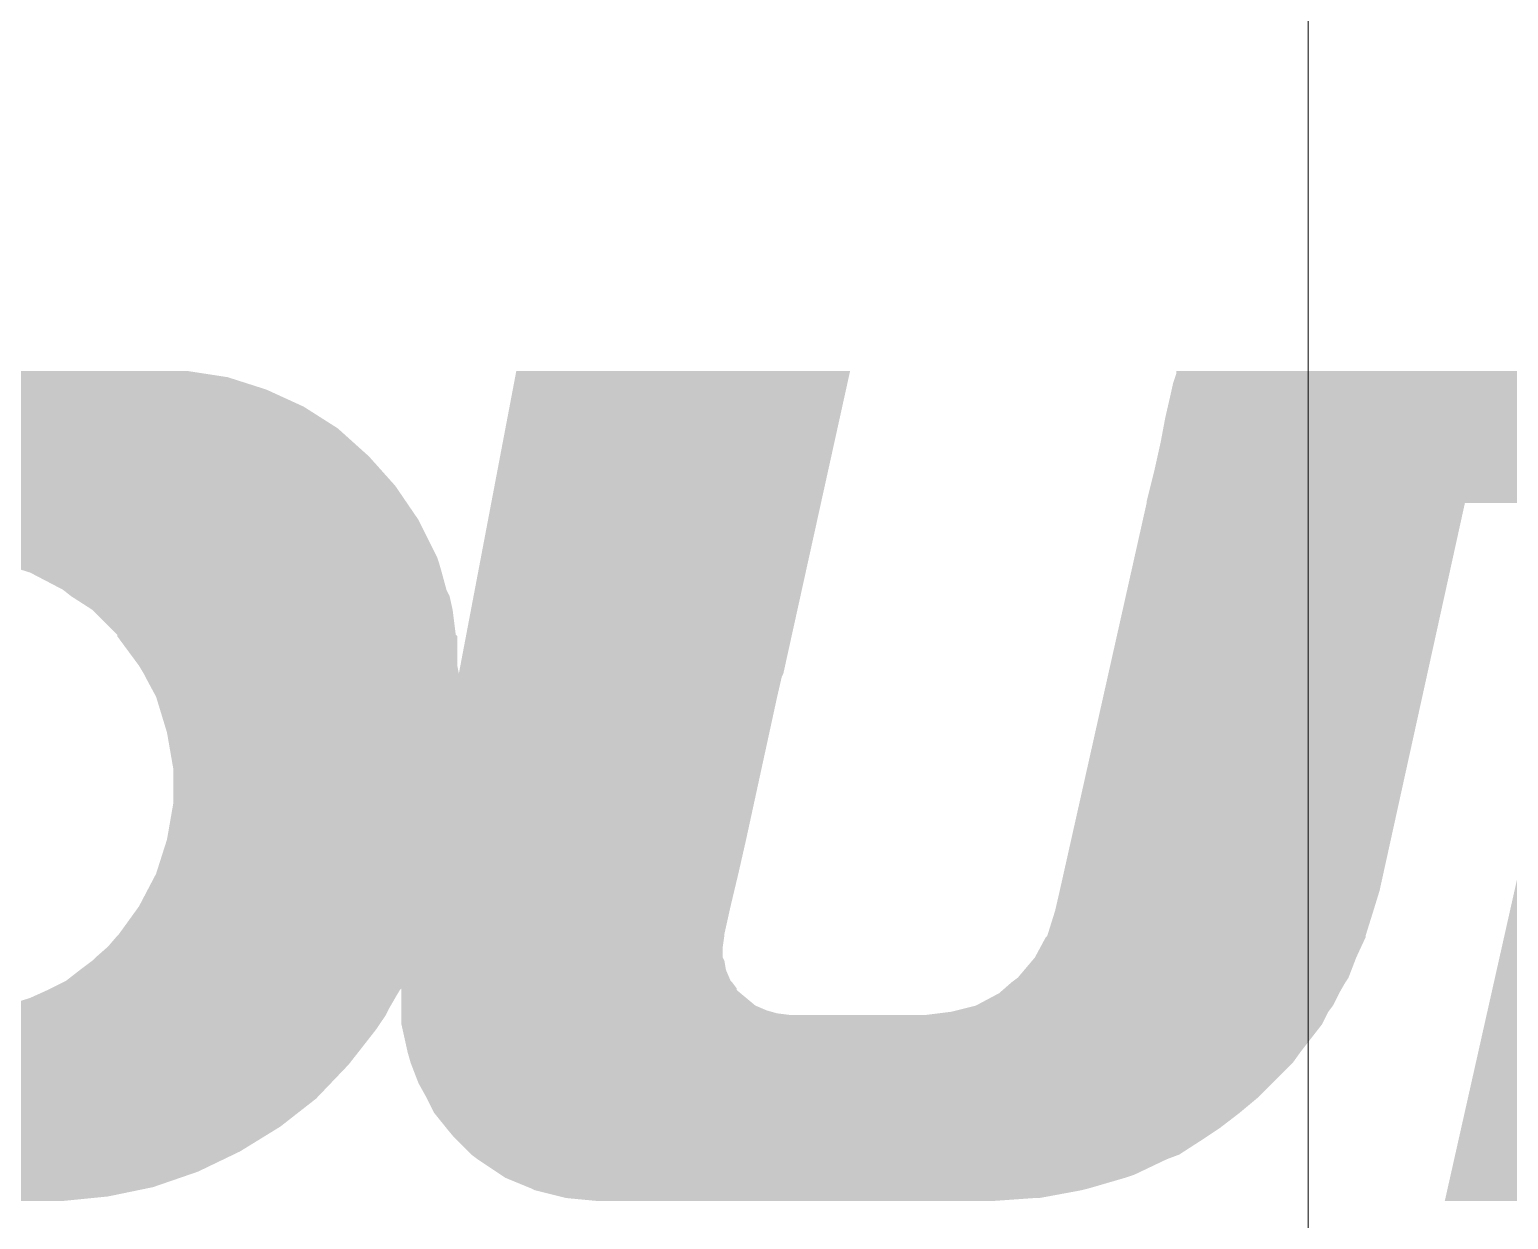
# Model space of a CAD drawing. Header units: millimetres. Extents: x 0 to 216, y 0 to 279.
# Drawn here: x 90.52 to 110.68, y 33.76 to 50 of the extents above; entities that cross this region are included whole.
import ezdxf

# ---------------------------------------------------------------- set-up
doc = ezdxf.new("R2010")
doc.units = ezdxf.units.MM
doc.layers.add('C00-00-00', color=7, linetype='Continuous')

msp = doc.modelspace()

# ---------------------------------------------------------------- hatches: boundary and pattern name
at = {"layer": 'C00-00-00'}
h = msp.add_hatch(color=256, dxfattribs=at)
h.dxf.hatch_style = 2
h.paths.add_polyline_path([(82.4865, 45.254333), (93.747167, 45.085), (82.444167, 45.085)])
h = msp.add_hatch(color=256, dxfattribs=at)
h.dxf.hatch_style = 2
h.paths.add_polyline_path([(82.507667, 45.339), (93.218, 45.254333), (82.4865, 45.254333)])
h = msp.add_hatch(color=256, dxfattribs=at)
h.dxf.hatch_style = 2
h.paths.add_polyline_path([(82.4865, 45.254333), (93.218, 45.254333), (93.747167, 45.085)])
h = msp.add_hatch(color=256, dxfattribs=at)
h.dxf.hatch_style = 2
h.paths.add_polyline_path([(82.507667, 45.339), (92.667667, 45.339), (93.218, 45.254333)])
h = msp.add_hatch(color=256, dxfattribs=at)
h.dxf.hatch_style = 2
h.paths.add_polyline_path([(97.155, 45.339), (100.795667, 41.2115), (96.371833, 41.2115)])
h = msp.add_hatch(color=256, dxfattribs=at)
h.dxf.hatch_style = 2
h.paths.add_polyline_path([(97.155, 45.339), (101.705833, 45.339), (100.795667, 41.2115)])
h = msp.add_hatch(color=256, dxfattribs=at)
h.dxf.hatch_style = 2
h.paths.add_polyline_path([(106.1085, 45.169667), (122.809, 44.979167), (106.066167, 44.979167)])
h = msp.add_hatch(color=256, dxfattribs=at)
h.dxf.hatch_style = 2
h.paths.add_polyline_path([(106.150833, 45.296667), (122.385667, 45.169667), (106.1085, 45.169667)])
h = msp.add_hatch(color=256, dxfattribs=at)
h.dxf.hatch_style = 2
h.paths.add_polyline_path([(106.1085, 45.169667), (122.385667, 45.169667), (122.809, 44.979167)])
h = msp.add_hatch(color=256, dxfattribs=at)
h.dxf.hatch_style = 2
h.paths.add_polyline_path([(106.150833, 45.339), (121.941167, 45.296667), (106.150833, 45.296667)])
h = msp.add_hatch(color=256, dxfattribs=at)
h.dxf.hatch_style = 2
h.paths.add_polyline_path([(106.150833, 45.339), (121.454333, 45.339), (121.941167, 45.296667)])
h = msp.add_hatch(color=256, dxfattribs=at)
h.dxf.hatch_style = 2
h.paths.add_polyline_path([(106.150833, 45.296667), (121.941167, 45.296667), (122.385667, 45.169667)])
h = msp.add_hatch(color=256, dxfattribs=at)
h.dxf.hatch_style = 2
h.paths.add_polyline_path([(82.444167, 45.085), (94.255167, 44.852167), (82.401833, 44.852167)])
h = msp.add_hatch(color=256, dxfattribs=at)
h.dxf.hatch_style = 2
h.paths.add_polyline_path([(82.444167, 45.085), (93.747167, 45.085), (94.255167, 44.852167)])
h = msp.add_hatch(color=256, dxfattribs=at)
h.dxf.hatch_style = 2
h.paths.add_polyline_path([(106.066167, 44.979167), (123.19, 44.704), (106.002667, 44.704)])
h = msp.add_hatch(color=256, dxfattribs=at)
h.dxf.hatch_style = 2
h.paths.add_polyline_path([(106.066167, 44.979167), (122.809, 44.979167), (123.19, 44.704)])
h = msp.add_hatch(color=256, dxfattribs=at)
h.dxf.hatch_style = 2
h.paths.add_polyline_path([(82.401833, 44.852167), (94.720833, 44.555833), (82.338333, 44.555833)])
h = msp.add_hatch(color=256, dxfattribs=at)
h.dxf.hatch_style = 2
h.paths.add_polyline_path([(82.401833, 44.852167), (94.255167, 44.852167), (94.720833, 44.555833)])
h = msp.add_hatch(color=256, dxfattribs=at)
h.dxf.hatch_style = 2
h.paths.add_polyline_path([(106.002667, 44.704), (123.528667, 44.365333), (105.939167, 44.365333)])
h = msp.add_hatch(color=256, dxfattribs=at)
h.dxf.hatch_style = 2
h.paths.add_polyline_path([(106.002667, 44.704), (123.19, 44.704), (123.528667, 44.365333)])
h = msp.add_hatch(color=256, dxfattribs=at)
h.dxf.hatch_style = 2
h.paths.add_polyline_path([(82.338333, 44.555833), (95.144167, 44.174833), (82.253667, 44.174833)])
h = msp.add_hatch(color=256, dxfattribs=at)
h.dxf.hatch_style = 2
h.paths.add_polyline_path([(82.338333, 44.555833), (94.720833, 44.555833), (95.144167, 44.174833)])
h = msp.add_hatch(color=256, dxfattribs=at)
h.dxf.hatch_style = 2
h.paths.add_polyline_path([(105.939167, 44.365333), (123.803833, 43.984333), (105.8545, 43.984333)])
h = msp.add_hatch(color=256, dxfattribs=at)
h.dxf.hatch_style = 2
h.paths.add_polyline_path([(105.939167, 44.365333), (123.528667, 44.365333), (123.803833, 43.984333)])
h = msp.add_hatch(color=256, dxfattribs=at)
h.dxf.hatch_style = 2
h.paths.add_polyline_path([(82.253667, 44.174833), (95.504, 43.772667), (82.169, 43.772667)])
h = msp.add_hatch(color=256, dxfattribs=at)
h.dxf.hatch_style = 2
h.paths.add_polyline_path([(82.253667, 44.174833), (95.144167, 44.174833), (95.504, 43.772667)])
h = msp.add_hatch(color=256, dxfattribs=at)
h.dxf.hatch_style = 2
h.paths.add_polyline_path([(105.8545, 43.984333), (123.994333, 43.561), (105.748667, 43.561)])
h = msp.add_hatch(color=256, dxfattribs=at)
h.dxf.hatch_style = 2
h.paths.add_polyline_path([(105.8545, 43.984333), (123.803833, 43.984333), (123.994333, 43.561)])
h = msp.add_hatch(color=256, dxfattribs=at)
h.dxf.hatch_style = 2
h.paths.add_polyline_path([(82.169, 43.772667), (95.8215, 43.307), (82.063167, 43.307)])
h = msp.add_hatch(color=256, dxfattribs=at)
h.dxf.hatch_style = 2
h.paths.add_polyline_path([(82.169, 43.772667), (95.504, 43.772667), (95.8215, 43.307)])
h = msp.add_hatch(color=256, dxfattribs=at)
h.dxf.hatch_style = 2
h.paths.add_polyline_path([(105.748667, 43.561), (124.0155, 43.539833), (105.748667, 43.539833)])
h = msp.add_hatch(color=256, dxfattribs=at)
h.dxf.hatch_style = 2
h.paths.add_polyline_path([(105.748667, 43.561), (123.994333, 43.561), (124.0155, 43.539833)])
h = msp.add_hatch(color=256, dxfattribs=at)
h.dxf.hatch_style = 2
h.paths.add_polyline_path([(105.748667, 43.539833), (108.923667, 38.248167), (104.563333, 38.248167)])
h = msp.add_hatch(color=256, dxfattribs=at)
h.dxf.hatch_style = 2
h.paths.add_polyline_path([(105.748667, 43.539833), (110.087833, 43.539833), (108.923667, 38.248167)])
h = msp.add_hatch(color=256, dxfattribs=at)
h.dxf.hatch_style = 2
h.paths.add_polyline_path([(82.063167, 43.307), (96.0755, 42.799), (81.957333, 42.799)])
h = msp.add_hatch(color=256, dxfattribs=at)
h.dxf.hatch_style = 2
h.paths.add_polyline_path([(82.063167, 43.307), (95.8215, 43.307), (96.0755, 42.799)])
h = msp.add_hatch(color=256, dxfattribs=at)
h.dxf.hatch_style = 2
h.paths.add_polyline_path([(81.957333, 42.799), (96.0755, 42.799)])
h = msp.add_hatch(color=256, dxfattribs=at)
h.dxf.hatch_style = 2
h.paths.add_polyline_path([(81.957333, 42.799), (96.0755, 42.799)])
h = msp.add_hatch(color=256, dxfattribs=at)
h.dxf.hatch_style = 2
h.paths.add_polyline_path([(89.577333, 42.799), (96.096667, 42.7355), (90.064167, 42.7355)])
h = msp.add_hatch(color=256, dxfattribs=at)
h.dxf.hatch_style = 2
h.paths.add_polyline_path([(89.577333, 42.799), (96.0755, 42.799), (96.096667, 42.7355)])
h = msp.add_hatch(color=256, dxfattribs=at)
h.dxf.hatch_style = 2
h.paths.add_polyline_path([(90.064167, 42.7355), (96.139, 42.587333), (90.529833, 42.587333)])
h = msp.add_hatch(color=256, dxfattribs=at)
h.dxf.hatch_style = 2
h.paths.add_polyline_path([(90.064167, 42.7355), (96.096667, 42.7355), (96.139, 42.587333)])
h = msp.add_hatch(color=256, dxfattribs=at)
h.dxf.hatch_style = 2
h.paths.add_polyline_path([(90.529833, 42.587333), (96.2025, 42.3545), (90.974333, 42.3545)])
h = msp.add_hatch(color=256, dxfattribs=at)
h.dxf.hatch_style = 2
h.paths.add_polyline_path([(90.529833, 42.587333), (96.139, 42.587333), (96.2025, 42.3545)])
h = msp.add_hatch(color=256, dxfattribs=at)
h.dxf.hatch_style = 2
h.paths.add_polyline_path([(90.974333, 42.3545), (96.244833, 42.269833), (91.080167, 42.269833)])
h = msp.add_hatch(color=256, dxfattribs=at)
h.dxf.hatch_style = 2
h.paths.add_polyline_path([(90.974333, 42.3545), (96.2025, 42.3545), (96.244833, 42.269833)])
h = msp.add_hatch(color=256, dxfattribs=at)
h.dxf.hatch_style = 2
h.paths.add_polyline_path([(91.080167, 42.269833), (96.287167, 42.079333), (91.3765, 42.079333)])
h = msp.add_hatch(color=256, dxfattribs=at)
h.dxf.hatch_style = 2
h.paths.add_polyline_path([(91.080167, 42.269833), (96.244833, 42.269833), (96.287167, 42.079333)])
h = msp.add_hatch(color=256, dxfattribs=at)
h.dxf.hatch_style = 2
h.paths.add_polyline_path([(91.3765, 42.079333), (96.3295, 41.740667), (91.715167, 41.740667)])
h = msp.add_hatch(color=256, dxfattribs=at)
h.dxf.hatch_style = 2
h.paths.add_polyline_path([(91.3765, 42.079333), (96.287167, 42.079333), (96.3295, 41.740667)])
h = msp.add_hatch(color=256, dxfattribs=at)
h.dxf.hatch_style = 2
h.paths.add_polyline_path([(91.715167, 41.740667), (96.350667, 41.7195), (91.715167, 41.7195)])
h = msp.add_hatch(color=256, dxfattribs=at)
h.dxf.hatch_style = 2
h.paths.add_polyline_path([(91.715167, 41.740667), (96.3295, 41.740667), (96.350667, 41.7195)])
h = msp.add_hatch(color=256, dxfattribs=at)
h.dxf.hatch_style = 2
h.paths.add_polyline_path([(91.715167, 41.7195), (96.350667, 41.317333), (92.0115, 41.317333)])
h = msp.add_hatch(color=256, dxfattribs=at)
h.dxf.hatch_style = 2
h.paths.add_polyline_path([(91.715167, 41.7195), (96.350667, 41.7195), (96.350667, 41.317333)])
h = msp.add_hatch(color=256, dxfattribs=at)
h.dxf.hatch_style = 2
h.paths.add_polyline_path([(92.0115, 41.317333), (96.371833, 41.2115), (92.075, 41.2115)])
h = msp.add_hatch(color=256, dxfattribs=at)
h.dxf.hatch_style = 2
h.paths.add_polyline_path([(92.0115, 41.317333), (96.350667, 41.317333), (96.371833, 41.2115)])
h = msp.add_hatch(color=256, dxfattribs=at)
h.dxf.hatch_style = 2
h.paths.add_polyline_path([(92.075, 41.2115), (96.371833, 41.169167), (92.096167, 41.169167)])
h = msp.add_hatch(color=256, dxfattribs=at)
h.dxf.hatch_style = 2
h.paths.add_polyline_path([(92.075, 41.2115), (96.371833, 41.2115), (96.371833, 41.169167)])
h = msp.add_hatch(color=256, dxfattribs=at)
h.dxf.hatch_style = 2
h.paths.add_polyline_path([(92.096167, 41.169167), (100.711, 40.894), (92.244333, 40.894)])
h = msp.add_hatch(color=256, dxfattribs=at)
h.dxf.hatch_style = 2
h.paths.add_polyline_path([(92.096167, 41.169167), (100.7745, 41.169167), (100.711, 40.894)])
h = msp.add_hatch(color=256, dxfattribs=at)
h.dxf.hatch_style = 2
h.paths.add_polyline_path([(96.371833, 41.2115), (100.7745, 41.169167), (96.371833, 41.169167)])
h = msp.add_hatch(color=256, dxfattribs=at)
h.dxf.hatch_style = 2
h.paths.add_polyline_path([(96.371833, 41.2115), (100.795667, 41.2115), (100.7745, 41.169167)])
h = msp.add_hatch(color=256, dxfattribs=at)
h.dxf.hatch_style = 2
h.paths.add_polyline_path([(92.244333, 40.894), (100.605167, 40.407167), (92.3925, 40.407167)])
h = msp.add_hatch(color=256, dxfattribs=at)
h.dxf.hatch_style = 2
h.paths.add_polyline_path([(92.244333, 40.894), (100.711, 40.894), (100.605167, 40.407167)])
h = msp.add_hatch(color=256, dxfattribs=at)
h.dxf.hatch_style = 2
h.paths.add_polyline_path([(92.3925, 40.407167), (100.499333, 39.920333), (92.477167, 39.920333)])
h = msp.add_hatch(color=256, dxfattribs=at)
h.dxf.hatch_style = 2
h.paths.add_polyline_path([(92.3925, 40.407167), (100.605167, 40.407167), (100.499333, 39.920333)])
h = msp.add_hatch(color=256, dxfattribs=at)
h.dxf.hatch_style = 2
h.paths.add_polyline_path([(92.477167, 39.920333), (100.3935, 39.4335), (92.477167, 39.4335)])
h = msp.add_hatch(color=256, dxfattribs=at)
h.dxf.hatch_style = 2
h.paths.add_polyline_path([(92.477167, 39.920333), (100.499333, 39.920333), (100.3935, 39.4335)])
h = msp.add_hatch(color=256, dxfattribs=at)
h.dxf.hatch_style = 2
h.paths.add_polyline_path([(92.477167, 39.4335), (100.287667, 38.946667), (92.3925, 38.946667)])
h = msp.add_hatch(color=256, dxfattribs=at)
h.dxf.hatch_style = 2
h.paths.add_polyline_path([(92.477167, 39.4335), (100.3935, 39.4335), (100.287667, 38.946667)])
h = msp.add_hatch(color=256, dxfattribs=at)
h.dxf.hatch_style = 2
h.paths.add_polyline_path([(110.976833, 39.200667), (114.4905, 34.014833), (109.812667, 34.014833)])
h = msp.add_hatch(color=256, dxfattribs=at)
h.dxf.hatch_style = 2
h.paths.add_polyline_path([(92.3925, 38.946667), (100.181833, 38.481), (92.244333, 38.481)])
h = msp.add_hatch(color=256, dxfattribs=at)
h.dxf.hatch_style = 2
h.paths.add_polyline_path([(92.3925, 38.946667), (100.287667, 38.946667), (100.181833, 38.481)])
h = msp.add_hatch(color=256, dxfattribs=at)
h.dxf.hatch_style = 2
h.paths.add_polyline_path([(92.244333, 38.481), (100.076, 38.0365), (92.0115, 38.0365)])
h = msp.add_hatch(color=256, dxfattribs=at)
h.dxf.hatch_style = 2
h.paths.add_polyline_path([(92.244333, 38.481), (100.181833, 38.481), (100.076, 38.0365)])
h = msp.add_hatch(color=256, dxfattribs=at)
h.dxf.hatch_style = 2
h.paths.add_polyline_path([(104.563333, 38.248167), (108.839, 37.973), (104.499833, 37.973)])
h = msp.add_hatch(color=256, dxfattribs=at)
h.dxf.hatch_style = 2
h.paths.add_polyline_path([(104.563333, 38.248167), (108.923667, 38.248167), (108.839, 37.973)])
h = msp.add_hatch(color=256, dxfattribs=at)
h.dxf.hatch_style = 2
h.paths.add_polyline_path([(92.0115, 38.0365), (99.991333, 37.6555), (91.736333, 37.6555)])
h = msp.add_hatch(color=256, dxfattribs=at)
h.dxf.hatch_style = 2
h.paths.add_polyline_path([(92.0115, 38.0365), (100.076, 38.0365), (99.991333, 37.6555)])
h = msp.add_hatch(color=256, dxfattribs=at)
h.dxf.hatch_style = 2
h.paths.add_polyline_path([(104.499833, 37.973), (108.733167, 37.634333), (104.394, 37.634333)])
h = msp.add_hatch(color=256, dxfattribs=at)
h.dxf.hatch_style = 2
h.paths.add_polyline_path([(104.499833, 37.973), (108.839, 37.973), (108.733167, 37.634333)])
h = msp.add_hatch(color=256, dxfattribs=at)
h.dxf.hatch_style = 2
h.paths.add_polyline_path([(91.715167, 37.634333), (99.970167, 37.486167), (91.588167, 37.486167)])
h = msp.add_hatch(color=256, dxfattribs=at)
h.dxf.hatch_style = 2
h.paths.add_polyline_path([(91.736333, 37.6555), (99.991333, 37.634333), (91.715167, 37.634333)])
h = msp.add_hatch(color=256, dxfattribs=at)
h.dxf.hatch_style = 2
h.paths.add_polyline_path([(91.715167, 37.634333), (99.991333, 37.634333), (99.970167, 37.486167)])
h = msp.add_hatch(color=256, dxfattribs=at)
h.dxf.hatch_style = 2
h.paths.add_polyline_path([(91.736333, 37.6555), (99.991333, 37.6555), (99.991333, 37.634333)])
h = msp.add_hatch(color=256, dxfattribs=at)
h.dxf.hatch_style = 2
h.paths.add_polyline_path([(104.372833, 37.613167), (108.606167, 37.338), (104.224667, 37.338)])
h = msp.add_hatch(color=256, dxfattribs=at)
h.dxf.hatch_style = 2
h.paths.add_polyline_path([(104.394, 37.634333), (108.733167, 37.613167), (104.372833, 37.613167)])
h = msp.add_hatch(color=256, dxfattribs=at)
h.dxf.hatch_style = 2
h.paths.add_polyline_path([(104.372833, 37.613167), (108.733167, 37.613167), (108.606167, 37.338)])
h = msp.add_hatch(color=256, dxfattribs=at)
h.dxf.hatch_style = 2
h.paths.add_polyline_path([(104.394, 37.634333), (108.733167, 37.634333), (108.733167, 37.613167)])
h = msp.add_hatch(color=256, dxfattribs=at)
h.dxf.hatch_style = 2
h.paths.add_polyline_path([(91.418833, 37.338), (99.991333, 37.295667), (91.3765, 37.295667)])
h = msp.add_hatch(color=256, dxfattribs=at)
h.dxf.hatch_style = 2
h.paths.add_polyline_path([(91.588167, 37.486167), (99.970167, 37.338), (91.418833, 37.338)])
h = msp.add_hatch(color=256, dxfattribs=at)
h.dxf.hatch_style = 2
h.paths.add_polyline_path([(91.418833, 37.338), (99.970167, 37.338), (99.991333, 37.295667)])
h = msp.add_hatch(color=256, dxfattribs=at)
h.dxf.hatch_style = 2
h.paths.add_polyline_path([(91.588167, 37.486167), (99.970167, 37.486167), (99.970167, 37.338)])
h = msp.add_hatch(color=256, dxfattribs=at)
h.dxf.hatch_style = 2
h.paths.add_polyline_path([(104.224667, 37.338), (108.500333, 37.062833), (103.991833, 37.062833)])
h = msp.add_hatch(color=256, dxfattribs=at)
h.dxf.hatch_style = 2
h.paths.add_polyline_path([(104.224667, 37.338), (108.606167, 37.338), (108.500333, 37.062833)])
h = msp.add_hatch(color=256, dxfattribs=at)
h.dxf.hatch_style = 2
h.paths.add_polyline_path([(91.207167, 37.168667), (100.076, 37.0205), (91.016667, 37.0205)])
h = msp.add_hatch(color=256, dxfattribs=at)
h.dxf.hatch_style = 2
h.paths.add_polyline_path([(91.3765, 37.295667), (100.0125, 37.168667), (91.207167, 37.168667)])
h = msp.add_hatch(color=256, dxfattribs=at)
h.dxf.hatch_style = 2
h.paths.add_polyline_path([(91.207167, 37.168667), (100.0125, 37.168667), (100.076, 37.0205)])
h = msp.add_hatch(color=256, dxfattribs=at)
h.dxf.hatch_style = 2
h.paths.add_polyline_path([(91.3765, 37.295667), (99.991333, 37.295667), (100.0125, 37.168667)])
h = msp.add_hatch(color=256, dxfattribs=at)
h.dxf.hatch_style = 2
h.paths.add_polyline_path([(90.805, 36.914667), (95.5675, 36.8935), (90.762667, 36.8935)])
h = msp.add_hatch(color=256, dxfattribs=at)
h.dxf.hatch_style = 2
h.paths.add_polyline_path([(90.974333, 36.999333), (100.160667, 36.914667), (90.805, 36.914667)])
h = msp.add_hatch(color=256, dxfattribs=at)
h.dxf.hatch_style = 2
h.paths.add_polyline_path([(90.805, 36.914667), (95.588667, 36.914667), (95.5675, 36.8935)])
h = msp.add_hatch(color=256, dxfattribs=at)
h.dxf.hatch_style = 2
h.paths.add_polyline_path([(91.016667, 37.0205), (100.097167, 36.999333), (90.974333, 36.999333)])
h = msp.add_hatch(color=256, dxfattribs=at)
h.dxf.hatch_style = 2
h.paths.add_polyline_path([(90.974333, 36.999333), (100.097167, 36.999333), (100.160667, 36.914667)])
h = msp.add_hatch(color=256, dxfattribs=at)
h.dxf.hatch_style = 2
h.paths.add_polyline_path([(91.016667, 37.0205), (100.076, 37.0205), (100.097167, 36.999333)])
h = msp.add_hatch(color=256, dxfattribs=at)
h.dxf.hatch_style = 2
h.paths.add_polyline_path([(95.588667, 36.914667), (100.160667, 36.8935), (95.588667, 36.8935)])
h = msp.add_hatch(color=256, dxfattribs=at)
h.dxf.hatch_style = 2
h.paths.add_polyline_path([(95.588667, 36.914667), (100.160667, 36.914667), (100.160667, 36.8935)])
h = msp.add_hatch(color=256, dxfattribs=at)
h.dxf.hatch_style = 2
h.paths.add_polyline_path([(103.907167, 36.999333), (108.373333, 36.851167), (103.737833, 36.851167)])
h = msp.add_hatch(color=256, dxfattribs=at)
h.dxf.hatch_style = 2
h.paths.add_polyline_path([(103.991833, 37.062833), (108.458, 36.999333), (103.907167, 36.999333)])
h = msp.add_hatch(color=256, dxfattribs=at)
h.dxf.hatch_style = 2
h.paths.add_polyline_path([(103.907167, 36.999333), (108.458, 36.999333), (108.373333, 36.851167)])
h = msp.add_hatch(color=256, dxfattribs=at)
h.dxf.hatch_style = 2
h.paths.add_polyline_path([(103.991833, 37.062833), (108.500333, 37.062833), (108.458, 36.999333)])
h = msp.add_hatch(color=256, dxfattribs=at)
h.dxf.hatch_style = 2
h.paths.add_polyline_path([(90.529833, 36.787667), (95.419333, 36.6395), (90.064167, 36.6395)])
h = msp.add_hatch(color=256, dxfattribs=at)
h.dxf.hatch_style = 2
h.paths.add_polyline_path([(90.762667, 36.8935), (95.504, 36.787667), (90.529833, 36.787667)])
h = msp.add_hatch(color=256, dxfattribs=at)
h.dxf.hatch_style = 2
h.paths.add_polyline_path([(90.529833, 36.787667), (95.504, 36.787667), (95.419333, 36.6395)])
h = msp.add_hatch(color=256, dxfattribs=at)
h.dxf.hatch_style = 2
h.paths.add_polyline_path([(90.762667, 36.8935), (95.5675, 36.8935), (95.504, 36.787667)])
h = msp.add_hatch(color=256, dxfattribs=at)
h.dxf.hatch_style = 2
h.paths.add_polyline_path([(95.588667, 36.8935), (100.287667, 36.787667), (95.588667, 36.787667)])
h = msp.add_hatch(color=256, dxfattribs=at)
h.dxf.hatch_style = 2
h.paths.add_polyline_path([(95.588667, 36.8935), (100.160667, 36.8935), (100.287667, 36.787667)])
h = msp.add_hatch(color=256, dxfattribs=at)
h.dxf.hatch_style = 2
h.paths.add_polyline_path([(95.588667, 36.787667), (100.414667, 36.681833), (95.588667, 36.681833)])
h = msp.add_hatch(color=256, dxfattribs=at)
h.dxf.hatch_style = 2
h.paths.add_polyline_path([(95.588667, 36.787667), (100.287667, 36.787667), (100.414667, 36.681833)])
h = msp.add_hatch(color=256, dxfattribs=at)
h.dxf.hatch_style = 2
h.paths.add_polyline_path([(103.737833, 36.851167), (108.288667, 36.681833), (103.420333, 36.681833)])
h = msp.add_hatch(color=256, dxfattribs=at)
h.dxf.hatch_style = 2
h.paths.add_polyline_path([(103.737833, 36.851167), (108.373333, 36.851167), (108.288667, 36.681833)])
h = msp.add_hatch(color=256, dxfattribs=at)
h.dxf.hatch_style = 2
h.paths.add_polyline_path([(80.560333, 36.554833), (95.25, 36.364333), (80.518, 36.364333)])
h = msp.add_hatch(color=256, dxfattribs=at)
h.dxf.hatch_style = 2
h.paths.add_polyline_path([(80.560333, 36.554833), (95.377, 36.554833), (95.25, 36.364333)])
h = msp.add_hatch(color=256, dxfattribs=at)
h.dxf.hatch_style = 2
h.paths.add_polyline_path([(90.064167, 36.6395), (95.377, 36.554833), (89.577333, 36.554833)])
h = msp.add_hatch(color=256, dxfattribs=at)
h.dxf.hatch_style = 2
h.paths.add_polyline_path([(90.064167, 36.6395), (95.419333, 36.6395), (95.377, 36.554833)])
h = msp.add_hatch(color=256, dxfattribs=at)
h.dxf.hatch_style = 2
h.paths.add_polyline_path([(95.588667, 36.681833), (100.562833, 36.618333), (95.588667, 36.618333)])
h = msp.add_hatch(color=256, dxfattribs=at)
h.dxf.hatch_style = 2
h.paths.add_polyline_path([(95.588667, 36.681833), (100.414667, 36.681833), (100.562833, 36.618333)])
h = msp.add_hatch(color=256, dxfattribs=at)
h.dxf.hatch_style = 2
h.paths.add_polyline_path([(95.588667, 36.618333), (100.711, 36.576), (95.588667, 36.576)])
h = msp.add_hatch(color=256, dxfattribs=at)
h.dxf.hatch_style = 2
h.paths.add_polyline_path([(95.588667, 36.618333), (100.562833, 36.618333), (100.711, 36.576)])
h = msp.add_hatch(color=256, dxfattribs=at)
h.dxf.hatch_style = 2
h.paths.add_polyline_path([(95.588667, 36.576), (100.880333, 36.554833), (95.588667, 36.554833)])
h = msp.add_hatch(color=256, dxfattribs=at)
h.dxf.hatch_style = 2
h.paths.add_polyline_path([(95.588667, 36.576), (100.711, 36.576), (100.880333, 36.554833)])
h = msp.add_hatch(color=256, dxfattribs=at)
h.dxf.hatch_style = 2
h.paths.add_polyline_path([(95.588667, 36.554833), (108.161667, 36.470167), (95.588667, 36.470167)])
h = msp.add_hatch(color=256, dxfattribs=at)
h.dxf.hatch_style = 2
h.paths.add_polyline_path([(95.588667, 36.554833), (108.204, 36.554833), (108.161667, 36.470167)])
h = msp.add_hatch(color=256, dxfattribs=at)
h.dxf.hatch_style = 2
h.paths.add_polyline_path([(103.081667, 36.597167), (108.204, 36.554833), (102.743, 36.554833)])
h = msp.add_hatch(color=256, dxfattribs=at)
h.dxf.hatch_style = 2
h.paths.add_polyline_path([(103.420333, 36.681833), (108.225167, 36.597167), (103.081667, 36.597167)])
h = msp.add_hatch(color=256, dxfattribs=at)
h.dxf.hatch_style = 2
h.paths.add_polyline_path([(103.081667, 36.597167), (108.225167, 36.597167), (108.204, 36.554833)])
h = msp.add_hatch(color=256, dxfattribs=at)
h.dxf.hatch_style = 2
h.paths.add_polyline_path([(103.420333, 36.681833), (108.288667, 36.681833), (108.225167, 36.597167)])
h = msp.add_hatch(color=256, dxfattribs=at)
h.dxf.hatch_style = 2
h.paths.add_polyline_path([(80.518, 36.364333), (94.869, 35.8775), (80.412167, 35.8775)])
h = msp.add_hatch(color=256, dxfattribs=at)
h.dxf.hatch_style = 2
h.paths.add_polyline_path([(80.518, 36.364333), (95.25, 36.364333), (94.869, 35.8775)])
h = msp.add_hatch(color=256, dxfattribs=at)
h.dxf.hatch_style = 2
h.paths.add_polyline_path([(95.588667, 36.470167), (108.1405, 36.427833), (95.588667, 36.427833)])
h = msp.add_hatch(color=256, dxfattribs=at)
h.dxf.hatch_style = 2
h.paths.add_polyline_path([(95.588667, 36.470167), (108.161667, 36.470167), (108.1405, 36.427833)])
h = msp.add_hatch(color=256, dxfattribs=at)
h.dxf.hatch_style = 2
h.paths.add_polyline_path([(95.588667, 36.427833), (107.844167, 36.046833), (95.673333, 36.046833)])
h = msp.add_hatch(color=256, dxfattribs=at)
h.dxf.hatch_style = 2
h.paths.add_polyline_path([(95.588667, 36.427833), (108.1405, 36.427833), (107.844167, 36.046833)])
h = msp.add_hatch(color=256, dxfattribs=at)
h.dxf.hatch_style = 2
h.paths.add_polyline_path([(95.673333, 36.046833), (107.738333, 35.898667), (95.715667, 35.898667)])
h = msp.add_hatch(color=256, dxfattribs=at)
h.dxf.hatch_style = 2
h.paths.add_polyline_path([(95.673333, 36.046833), (107.844167, 36.046833), (107.738333, 35.898667)])
h = msp.add_hatch(color=256, dxfattribs=at)
h.dxf.hatch_style = 2
h.paths.add_polyline_path([(95.715667, 35.898667), (107.463167, 35.6235), (95.8215, 35.6235)])
h = msp.add_hatch(color=256, dxfattribs=at)
h.dxf.hatch_style = 2
h.paths.add_polyline_path([(95.715667, 35.898667), (107.738333, 35.898667), (107.463167, 35.6235)])
h = msp.add_hatch(color=256, dxfattribs=at)
h.dxf.hatch_style = 2
h.paths.add_polyline_path([(80.412167, 35.8775), (94.4245, 35.411833), (80.306333, 35.411833)])
h = msp.add_hatch(color=256, dxfattribs=at)
h.dxf.hatch_style = 2
h.paths.add_polyline_path([(80.412167, 35.8775), (94.869, 35.8775), (94.4245, 35.411833)])
h = msp.add_hatch(color=256, dxfattribs=at)
h.dxf.hatch_style = 2
h.paths.add_polyline_path([(95.8215, 35.6235), (107.272667, 35.433), (95.927333, 35.433)])
h = msp.add_hatch(color=256, dxfattribs=at)
h.dxf.hatch_style = 2
h.paths.add_polyline_path([(95.8215, 35.6235), (107.463167, 35.6235), (107.272667, 35.433)])
h = msp.add_hatch(color=256, dxfattribs=at)
h.dxf.hatch_style = 2
h.paths.add_polyline_path([(80.306333, 35.411833), (93.937667, 35.030833), (80.221667, 35.030833)])
h = msp.add_hatch(color=256, dxfattribs=at)
h.dxf.hatch_style = 2
h.paths.add_polyline_path([(80.306333, 35.411833), (94.4245, 35.411833), (93.937667, 35.030833)])
h = msp.add_hatch(color=256, dxfattribs=at)
h.dxf.hatch_style = 2
h.paths.add_polyline_path([(95.927333, 35.433), (107.018667, 35.221333), (96.033167, 35.221333)])
h = msp.add_hatch(color=256, dxfattribs=at)
h.dxf.hatch_style = 2
h.paths.add_polyline_path([(95.927333, 35.433), (107.272667, 35.433), (107.018667, 35.221333)])
h = msp.add_hatch(color=256, dxfattribs=at)
h.dxf.hatch_style = 2
h.paths.add_polyline_path([(96.033167, 35.221333), (106.7435, 35.009667), (96.2025, 35.009667)])
h = msp.add_hatch(color=256, dxfattribs=at)
h.dxf.hatch_style = 2
h.paths.add_polyline_path([(96.033167, 35.221333), (107.018667, 35.221333), (106.7435, 35.009667)])
h = msp.add_hatch(color=256, dxfattribs=at)
h.dxf.hatch_style = 2
h.paths.add_polyline_path([(80.221667, 35.030833), (93.387333, 34.692167), (80.137, 34.692167)])
h = msp.add_hatch(color=256, dxfattribs=at)
h.dxf.hatch_style = 2
h.paths.add_polyline_path([(80.221667, 35.030833), (93.937667, 35.030833), (93.387333, 34.692167)])
h = msp.add_hatch(color=256, dxfattribs=at)
h.dxf.hatch_style = 2
h.paths.add_polyline_path([(96.2025, 35.009667), (106.553, 34.882667), (96.308333, 34.882667)])
h = msp.add_hatch(color=256, dxfattribs=at)
h.dxf.hatch_style = 2
h.paths.add_polyline_path([(96.2025, 35.009667), (106.7435, 35.009667), (106.553, 34.882667)])
h = msp.add_hatch(color=256, dxfattribs=at)
h.dxf.hatch_style = 2
h.paths.add_polyline_path([(96.308333, 34.882667), (106.193167, 34.649833), (96.541167, 34.649833)])
h = msp.add_hatch(color=256, dxfattribs=at)
h.dxf.hatch_style = 2
h.paths.add_polyline_path([(96.308333, 34.882667), (106.553, 34.882667), (106.193167, 34.649833)])
h = msp.add_hatch(color=256, dxfattribs=at)
h.dxf.hatch_style = 2
h.paths.add_polyline_path([(80.137, 34.692167), (92.815833, 34.417), (80.0735, 34.417)])
h = msp.add_hatch(color=256, dxfattribs=at)
h.dxf.hatch_style = 2
h.paths.add_polyline_path([(80.137, 34.692167), (93.387333, 34.692167), (92.815833, 34.417)])
h = msp.add_hatch(color=256, dxfattribs=at)
h.dxf.hatch_style = 2
h.paths.add_polyline_path([(96.541167, 34.649833), (106.023833, 34.586333), (96.625833, 34.586333)])
h = msp.add_hatch(color=256, dxfattribs=at)
h.dxf.hatch_style = 2
h.paths.add_polyline_path([(96.541167, 34.649833), (106.193167, 34.649833), (106.023833, 34.586333)])
h = msp.add_hatch(color=256, dxfattribs=at)
h.dxf.hatch_style = 2
h.paths.add_polyline_path([(96.625833, 34.586333), (105.579333, 34.374667), (96.943333, 34.374667)])
h = msp.add_hatch(color=256, dxfattribs=at)
h.dxf.hatch_style = 2
h.paths.add_polyline_path([(96.625833, 34.586333), (106.023833, 34.586333), (105.579333, 34.374667)])
h = msp.add_hatch(color=256, dxfattribs=at)
h.dxf.hatch_style = 2
h.paths.add_polyline_path([(80.0735, 34.417), (92.202, 34.205333), (80.031167, 34.205333)])
h = msp.add_hatch(color=256, dxfattribs=at)
h.dxf.hatch_style = 2
h.paths.add_polyline_path([(80.0735, 34.417), (92.815833, 34.417), (92.202, 34.205333)])
h = msp.add_hatch(color=256, dxfattribs=at)
h.dxf.hatch_style = 2
h.paths.add_polyline_path([(96.943333, 34.374667), (105.452333, 34.332333), (97.006833, 34.332333)])
h = msp.add_hatch(color=256, dxfattribs=at)
h.dxf.hatch_style = 2
h.paths.add_polyline_path([(96.943333, 34.374667), (105.579333, 34.374667), (105.452333, 34.332333)])
h = msp.add_hatch(color=256, dxfattribs=at)
h.dxf.hatch_style = 2
h.paths.add_polyline_path([(97.006833, 34.332333), (104.944333, 34.184167), (97.366667, 34.184167)])
h = msp.add_hatch(color=256, dxfattribs=at)
h.dxf.hatch_style = 2
h.paths.add_polyline_path([(97.006833, 34.332333), (105.452333, 34.332333), (104.944333, 34.184167)])
h = msp.add_hatch(color=256, dxfattribs=at)
h.dxf.hatch_style = 2
h.paths.add_polyline_path([(80.01, 34.078333), (90.953167, 34.014833), (79.988833, 34.014833)])
h = msp.add_hatch(color=256, dxfattribs=at)
h.dxf.hatch_style = 2
h.paths.add_polyline_path([(80.031167, 34.205333), (91.588167, 34.078333), (80.01, 34.078333)])
h = msp.add_hatch(color=256, dxfattribs=at)
h.dxf.hatch_style = 2
h.paths.add_polyline_path([(80.01, 34.078333), (91.588167, 34.078333), (90.953167, 34.014833)])
h = msp.add_hatch(color=256, dxfattribs=at)
h.dxf.hatch_style = 2
h.paths.add_polyline_path([(80.031167, 34.205333), (92.202, 34.205333), (91.588167, 34.078333)])
h = msp.add_hatch(color=256, dxfattribs=at)
h.dxf.hatch_style = 2
h.paths.add_polyline_path([(97.366667, 34.184167), (104.859667, 34.163), (97.409, 34.163)])
h = msp.add_hatch(color=256, dxfattribs=at)
h.dxf.hatch_style = 2
h.paths.add_polyline_path([(97.366667, 34.184167), (104.944333, 34.184167), (104.859667, 34.163)])
h = msp.add_hatch(color=256, dxfattribs=at)
h.dxf.hatch_style = 2
h.paths.add_polyline_path([(97.409, 34.163), (104.288167, 34.057167), (97.832333, 34.057167)])
h = msp.add_hatch(color=256, dxfattribs=at)
h.dxf.hatch_style = 2
h.paths.add_polyline_path([(97.409, 34.163), (104.859667, 34.163), (104.288167, 34.057167)])
h = msp.add_hatch(color=256, dxfattribs=at)
h.dxf.hatch_style = 2
h.paths.add_polyline_path([(97.832333, 34.057167), (104.224667, 34.057167)])
h = msp.add_hatch(color=256, dxfattribs=at)
h.dxf.hatch_style = 2
h.paths.add_polyline_path([(97.832333, 34.057167), (104.288167, 34.057167), (104.224667, 34.057167)])
h = msp.add_hatch(color=256, dxfattribs=at)
h.dxf.hatch_style = 2
h.paths.add_polyline_path([(97.832333, 34.057167), (103.632, 34.014833), (98.276833, 34.014833)])
h = msp.add_hatch(color=256, dxfattribs=at)
h.dxf.hatch_style = 2
h.paths.add_polyline_path([(97.832333, 34.057167), (104.224667, 34.057167), (103.632, 34.014833)])

# ---------------------------------------------------------------- linework, layer by layer
at = {"layer": 'C00-00-00', "lineweight": 0}
msp.add_lwpolyline([(107.95, 0), (107.95, 279.4)], dxfattribs=at)

doc.saveas('drawing.dxf')
